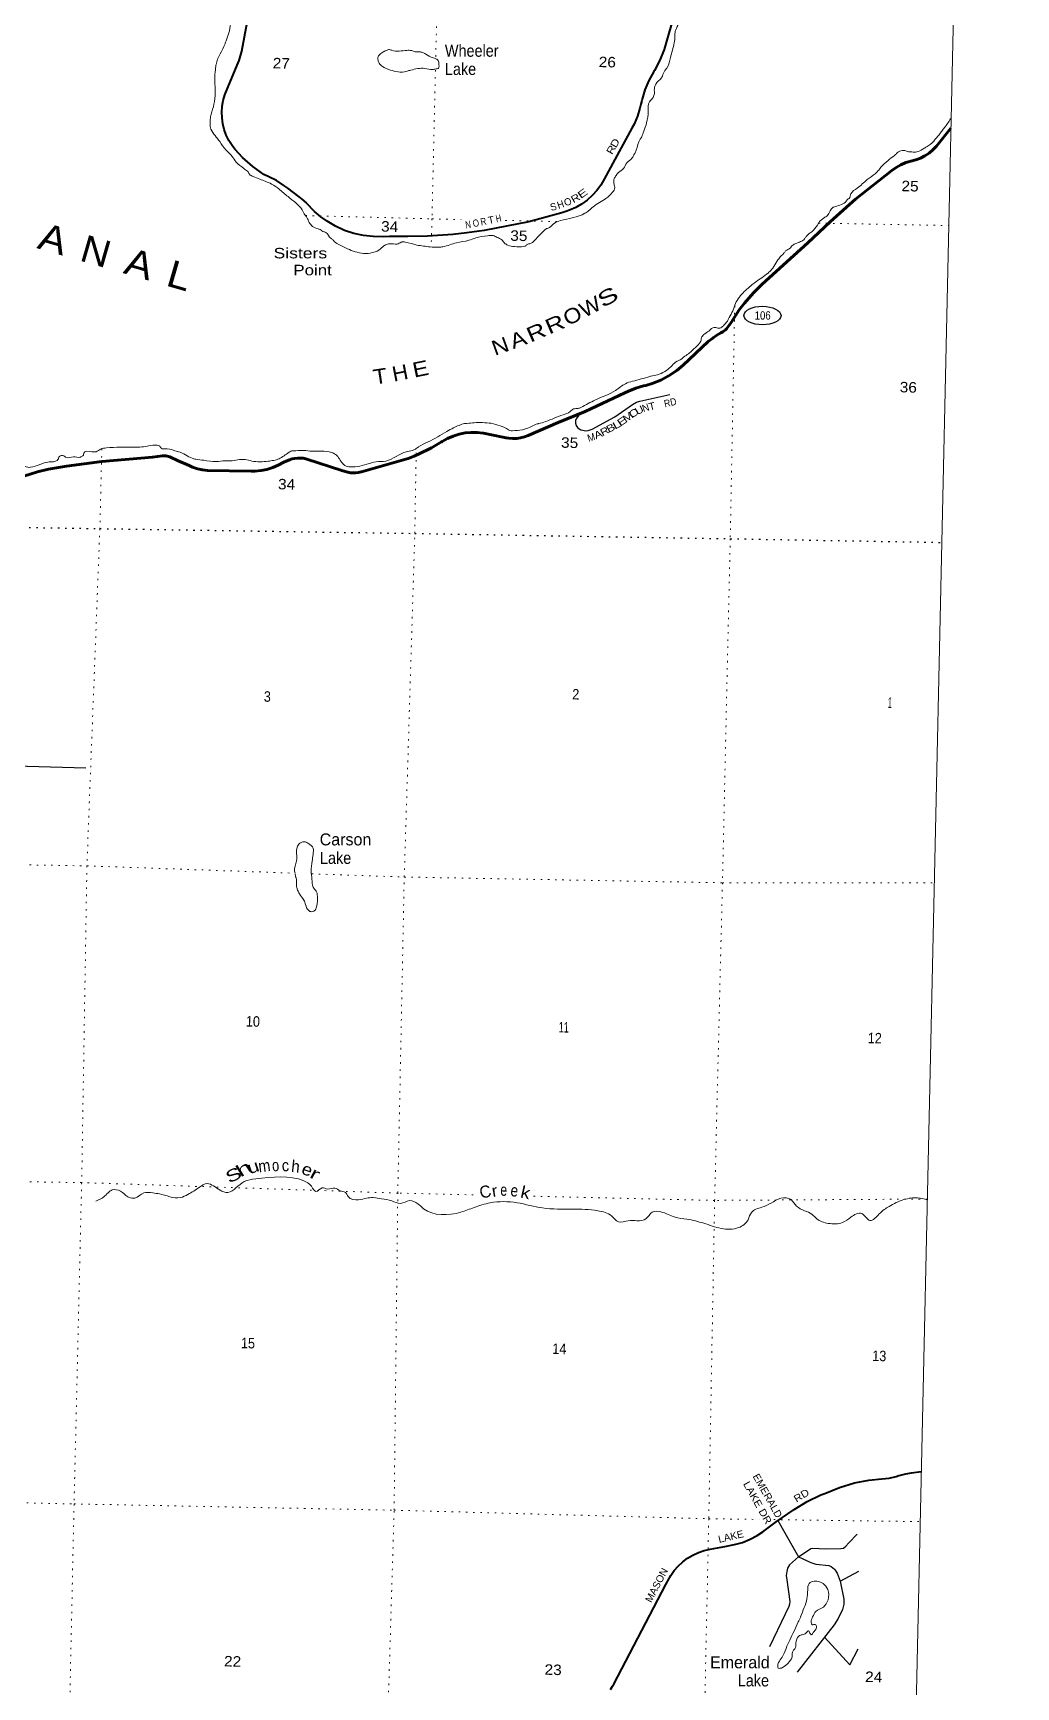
# Model space of a CAD drawing. Header units: feet. Extents: x -751810 to -497223, y -177792 to 12311.
# Drawn here: x -513637 to -497223, y -69931 to -42326 of the extents above; entities that cross this region are included whole.
import ezdxf
from ezdxf.enums import TextEntityAlignment as Align

# ---------------------------------------------------------------- set-up
doc = ezdxf.new("R2010")
doc.units = ezdxf.units.FT
doc.header["$LTSCALE"] = 80
doc.linetypes.add('DOTTED', pattern=[1.5, 0.3, -1.2])
for name, color, linetype, lineweight in [('17', 7, 'Continuous', 25), ('23', 7, 'Continuous', 70), ('26', 7, 'Continuous', 40), ('29', 7, 'Continuous', 25), ('39', 7, 'Continuous', 13), ('4', 7, 'Continuous', 13), ('42', 7, 'Continuous', 13), ('6', 7, 'DOTTED', 25), ('7', 7, 'DOTTED', 13)]:
    doc.layers.add(name, color=color, linetype=linetype, lineweight=lineweight)
for name, color, linetype in [('27', 7, 'Continuous'), ('30', 7, 'Continuous'), ('41', 7, 'Continuous')]:
    doc.layers.add(name, color=color, linetype=linetype)

msp = doc.modelspace()

# ---------------------------------------------------------------- linework, layer by layer
at = {"layer": '17'}
msp.add_ellipse((-501455.76, -47041.06), major_axis=(-309.24, 1), ratio=0.500121, dxfattribs=at)
at = {"layer": '23'}
for points in [[(-511032.08, -49546.36), (-510973.07, -49572.54), (-510892.88, -49599.59), (-510810.3, -49618.1), (-510726.24, -49627.89), (-509992.33, -49641.25), (-509931.38, -49640.16), (-509830.48, -49629.88), (-509731.22, -49609.1), (-509634.67, -49578.07), (-509541.89, -49537.11), (-509448.82, -49489.18), (-509356.34, -49449.69), (-509311.89, -49434.89), (-509266.14, -49424.81), (-509219.58, -49419.58), (-509172.73, -49419.24), (-509126.1, -49423.8), (-509080.21, -49433.21), (-509067.11, -49436.83), (-508482.78, -49628.33), (-508426.37, -49644.18), (-508382.96, -49656.89), (-508338.46, -49664.99), (-508293.36, -49668.4), (-508248.14, -49667.07), (-508203.32, -49661.02), (-508159.37, -49650.33), (-508150.54, -49647.58), (-507374.16, -49425.37), (-507271.95, -49389.16), (-507201.77, -49356.97), (-506982.88, -49249.3), (-506813.67, -49147.84), (-506805.81, -49142.81), (-506716.24, -49092.54), (-506621.91, -49051.91), (-506523.85, -49021.36), (-506423.14, -49001.22), (-506320.87, -48991.73), (-506218.17, -48992.97), (-506116.16, -49004.95), (-505793.69, -49069.86), (-505736.54, -49083.21), (-505692.6, -49090.33), (-505626.6, -49095.17), (-505560.44, -49093.08), (-505494.87, -49084.08), (-505430.6, -49068.29), (-505368.33, -49045.86), (-504866.37, -48825.42), (-504417.36, -48645.43), (-503751.77, -48329.95), (-503692.07, -48303.46), (-503570.13, -48252.77), (-503443.55, -48215.1), (-503405.8, -48206.6), (-503300.61, -48175.13), (-503154.82, -48116.96), (-503015.92, -48043.87), (-502885.41, -47956.66), (-502782.86, -47869.06), (-502360.76, -47476.96), (-502287.33, -47419.09), (-502279.04, -47412.32), (-502216.29, -47366.99), (-502149.14, -47328.48), (-502142.61, -47325.6), (-502118.57, -47313.07), (-502095.97, -47298.09), (-502075.06, -47280.83), (-502056.07, -47261.48), (-502039.2, -47240.25), (-501978.7, -47158.35), (-501842.68, -46946.3), (-501756.62, -46835.38), (-501604.38, -46661.62), (-501461.84, -46514.89), (-500700.54, -45829.27), (-500323.67, -45476.3), (-500054.97, -45229.61), (-499901.71, -45098.88), (-499296.9, -44622.94), (-499222.86, -44569.83), (-499143.66, -44524.76), (-499060.2, -44488.21), (-499019.6, -44474.05), (-498975.51, -44465.61), (-498895.16, -44443.41), (-498817.56, -44412.93), (-498743.58, -44374.5), (-498674.02, -44328.55), (-498609.64, -44275.58), (-498551.15, -44216.18), (-498310.02, -43911.9)], [(-514125.5, -49828.94), (-513562.38, -49649.59), (-513376.84, -49604.38), (-513077.19, -49552.5), (-512487.83, -49478.99), (-511643.22, -49405.64), (-511472.87, -49385.44), (-511447.69, -49383.61), (-511422.46, -49384.42), (-511397.45, -49387.86), (-511372.94, -49393.9), (-511355.53, -49399.91), (-511212.24, -49464.84), (-511032.08, -49546.36)]]:
    msp.add_lwpolyline(points, dxfattribs=at)
at = {"layer": '26'}
for points in [[(-502912.63, -41961.52), (-503095.4, -42602.72), (-503168.74, -42781.27), (-503260.34, -42951.18), (-503271.67, -42969.55), (-503352.85, -43116.56), (-503418.22, -43271.24), (-503467.07, -43431.92), (-503471.33, -43449.56), (-503487, -43511.63), (-503504.39, -43579.67), (-503545.52, -43715.63), (-503600.63, -43846.54), (-503635.96, -43914.57), (-504099.11, -44764.39), (-504156.26, -44862.7), (-504223.38, -44954.51), (-504299.73, -45038.79), (-504384.47, -45114.63), (-504476.67, -45181.2), (-504575.32, -45237.77), (-504679.35, -45283.71), (-504737.36, -45303.93), (-504807.98, -45327.54), (-505355.51, -45475.25), (-506102.05, -45620.55), (-506390.71, -45661.6), (-506628.45, -45688.57), (-507048.81, -45716.01), (-507375.83, -45723.35), (-507683.59, -45723.64), (-507791.87, -45725.25), (-507956.24, -45724.2), (-508119.61, -45705.99), (-508280.17, -45670.79), (-508436.18, -45619.01), (-508585.92, -45551.2), (-508727.75, -45468.11), (-508832.16, -45393.06), (-508935.99, -45303.3), (-509068.71, -45165.87), (-509072.06, -45162.64), (-509144.01, -45100.45), (-509168.92, -45078.92), (-509194.01, -45059.88), (-509381.85, -44917.31), (-509446.54, -44868.36), (-509570.63, -44789.45), (-509702.29, -44723.94), (-509780.61, -44686.08), (-509966.71, -44553.06), (-510137.88, -44401.32), (-510266.35, -44263.42), (-510314.5, -44200.45), (-510366.6, -44117.03), (-510409.7, -44028.63), (-510443.31, -43936.2), (-510467.09, -43840.76), (-510480.75, -43743.37), (-510484.16, -43645.08), (-510477.28, -43546.97), (-510460.18, -43450.11), (-510433.05, -43355.58), (-510396.19, -43264.4), (-510212.37, -42821.43), (-510197.68, -42786.8), (-510170.99, -42707.72), (-510152.72, -42626.28), (-510060.67, -42151.67)], [(-503994.34, -69974.33), (-503960.21, -69920.02), (-503940.35, -69882.62), (-503070.28, -68221.05), (-503043.15, -68171.11), (-503038.57, -68161.69), (-502988.69, -68072.63), (-502929.77, -67989.26), (-502862.46, -67912.52), (-502787.5, -67843.23), (-502705.71, -67782.15), (-502617.98, -67729.96), (-502525.27, -67687.22), (-502428.61, -67654.41), (-502329.04, -67631.89), (-502082.99, -67587.45), (-501923.31, -67554.92), (-501791.27, -67517.64), (-501663.85, -67466.76), (-501542.44, -67402.84), (-501452.53, -67344.21), (-501225.94, -67176.1), (-500924.58, -66968.71), (-500709.43, -66836.17), (-500481.6, -66726.84), (-500414.45, -66700.02), (-500171.32, -66600.32), (-499919.1, -66526.58), (-499678.13, -66481.92), (-499460.95, -66458.78), (-499340.63, -66444.37), (-499222.47, -66417.47), (-499177.48, -66403.73), (-499152.95, -66395.67), (-499062.1, -66372.43), (-498969.32, -66358.81), (-498803.61, -66335.92)]]:
    msp.add_lwpolyline(points, dxfattribs=at)
at = {"layer": '29'}
msp.add_line((-500157.22, -68163.67), (-499845.15, -67998.22), dxfattribs=at)
for points in [[(-504504.11, -48680.2), (-504567.45, -48767.56), (-504577.68, -48793.46), (-504578.33, -48813.27), (-504576.53, -48837.22), (-504565.28, -48878.58), (-504542.86, -48911), (-504519.58, -48933), (-504491.79, -48948.93), (-504458.65, -48956.95), (-504412.31, -48963.25), (-504364.44, -48958.89), (-504302.69, -48939.96), (-503923.63, -48731.47), (-503624.64, -48523.55), (-503559.96, -48488.92), (-503502.79, -48471.3), (-503001.33, -48359.26)], [(-521647.31, -54473.1), (-521373.17, -54388.49), (-521284.16, -54370.26), (-520974.97, -54376.9), (-518146.49, -54501.05), (-518037.73, -54496.51), (-517548.06, -54408.46), (-517271.82, -54370.26), (-517087.02, -54361.78), (-516613.09, -54393.54), (-516301.22, -54374.53), (-516114.24, -54365.9), (-515957.63, -54384.12), (-515737.8, -54469.94), (-515644.25, -54492.15), (-515503.22, -54509.86), (-512754.46, -54588.58)], [(-501197.43, -67154.95), (-500944.77, -67603.22), (-500852.65, -67759.19)], [(-500852.65, -67759.19), (-500650.2, -67620.06), (-500617.25, -67612.55), (-500404.37, -67626.04), (-500149.02, -67622.16), (-500101.87, -67615.71), (-500062.71, -67580.88), (-500014.89, -67526.04), (-499875.98, -67379.84)], [(-500852.65, -67759.19), (-501003.44, -67893.16), (-501037.51, -67946.57), (-501050.56, -68003.17), (-501059.27, -68068.47), (-501049.41, -68141.16), (-501000.62, -68503.05), (-501002.69, -68551.7), (-501015.75, -68590.89), (-501074.24, -68718.52), (-501339.75, -69259.86)], [(-500852.65, -67759.19), (-500647.05, -67854.81), (-500567.51, -67881.27), (-500345.57, -67903.04), (-500306.28, -67918.51), (-500254.19, -67963.99), (-500209.54, -68034.43), (-500157.22, -68163.67)], [(-500157.22, -68163.67), (-500099.51, -68467.53), (-500097.52, -68547.35), (-500119.28, -68638.77), (-500193.26, -68786.79), (-500258.72, -68892.24), (-500873.76, -69682.69)], [(-500421.83, -69101.87), (-499997.47, -69560.5), (-499856.74, -69293.97)]]:
    msp.add_lwpolyline(points, dxfattribs=at)
at = {"layer": '39'}
for points in [[(-507228.53, -45866.01), (-507006, -45895.79), (-506861.32, -45901.45), (-506794.73, -45893.06), (-506563.77, -45826.39), (-506361.6, -45785.17), (-506243.96, -45745.85), (-506047.92, -45708.51), (-505955.36, -45706.81), (-505919.47, -45719.8), (-505885.7, -45736.76), (-505810.27, -45776.93), (-505765.34, -45830.42), (-505707.94, -45868.11), (-505597.89, -45891.03), (-505442.95, -45888.89), (-505402.35, -45873.81), (-505385.77, -45854.09), (-505341.24, -45843.13), (-505296.42, -45820.09), (-505217.93, -45737.49), (-505104.51, -45625.57), (-505061.4, -45590.41), (-505035.07, -45583.02), (-504955.07, -45520.59), (-504936.57, -45504.95), (-504828.78, -45457.32), (-504421.43, -45334.69), (-504360.08, -45293.95), (-504286.01, -45227.35), (-504069.27, -45085.81), (-503960.13, -44983.84), (-503922.04, -44908.28), (-503934.66, -44849.56), (-503939.14, -44787.02), (-503917.63, -44731.18), (-503880.05, -44675.74), (-503793.77, -44603.41), (-503777.29, -44587.72), (-503720.61, -44492.48), (-503636.24, -44416.07), (-503592.12, -44340.66), (-503583.73, -44326.78), (-503520.82, -44143.1), (-503472.38, -44055.71), (-503437.97, -43965.96), (-503390.19, -43824.19), (-503365.18, -43627.47), (-503345.29, -43474.93), (-503291.47, -43413.86), (-503263.78, -43352.13), (-503262.03, -43281.69), (-503239.32, -43177.55), (-503144.25, -43075.23), (-503127.37, -43043.43), (-503084.86, -42951.87), (-503045.31, -42898.5), (-502993.01, -42736.7), (-502928.55, -42490.63), (-502917.76, -42380.15), (-502918.67, -42335.82), (-502900.93, -42269.81), (-502871.04, -42200.09), (-502840.65, -42029.68), (-502800.95, -41870.7), (-502760.61, -41723.59), (-502751.17, -41667.45), (-502711.36, -41601.92), (-502687.64, -41496.51), (-502644.85, -41436.53), (-502571.78, -41410.18), (-502502.24, -41363.6), (-502483.69, -41345.95), (-502450.63, -41310.53), (-502355.1, -41270.65), (-502314.75, -41265.63), (-502296.9, -41276.15), (-502240.37, -41267.5), (-502149.01, -41233.56), (-502097.65, -41190.55), (-502064.14, -41137.03), (-502082.49, -41066.08), (-502105.57, -40781.56), (-502106.7, -40503.63), (-502108.36, -40489.49), (-502104.8, -40346.6), (-502099.61, -40304.88), (-502094.58, -40283.41)], [(-509175.97, -40799.29), (-509301.94, -40761.16), (-509340.18, -40762.21), (-509674.92, -40796.06), (-509809.7, -40796.69), (-509934.43, -40797.57), (-510130.77, -40846.99), (-510231.57, -40937.08), (-510234.52, -40938.71), (-510244.23, -41041.48), (-510259.3, -41161.93), (-510308.44, -41277.49), (-510325.92, -41333.43), (-510346.17, -41338.96), (-510426.38, -41328.88), (-510487.99, -41299.14), (-510569.05, -41323.27), (-510579.3, -41331.07), (-510626.54, -41370.15), (-510641.61, -41410.05), (-510630.95, -41466.7), (-510617.13, -41477.12), (-510567.07, -41566.99), (-510470.52, -41728.51), (-510354.42, -41993.23), (-510340.34, -42074.13), (-510340.88, -42176.82), (-510368.66, -42323.13), (-510414.18, -42454.89), (-510431.52, -42504.8), (-510580.9, -42849.41), (-510588.33, -42905.61), (-510601.99, -43050.26), (-510594.53, -43316.26), (-510615.57, -43515.1), (-510661.94, -43681.07), (-510678.17, -43767.25), (-510679.92, -43837.69), (-510681.17, -43888), (-510666.14, -43930.67), (-510520.44, -44137.74), (-510419.27, -44275.21), (-510311.42, -44386.67), (-510247.34, -44478.91), (-510115.31, -44588.97), (-510091.69, -44609.7), (-510057.97, -44628.68), (-510023.14, -44683.93), (-509961.68, -44719.71), (-509850.16, -44764.81), (-509655.07, -44846.26), (-509534.35, -44925.83), (-509378.7, -45056.62), (-509144.86, -45277.99), (-509096.66, -45361.77), (-509065.55, -45404.84), (-509025.34, -45486.41), (-508968.69, -45554.29), (-508875.17, -45594.91), (-508859.19, -45599.34), (-508795.76, -45637.19), (-508745.96, -45656.57), (-508659.92, -45755.4), (-508644.04, -45763.86), (-508606.8, -45803.06), (-508519.75, -45861.64), (-508386.63, -45927.42), (-508257.07, -45974.99), (-508117.01, -46004.71), (-507967.8, -45990.34), (-507921.22, -45977.42), (-507812.88, -45907.66), (-507769.71, -45870.49), (-507698.71, -45846.1), (-507678.5, -45842.58), (-507555.93, -45847.69), (-507488.8, -45817.16), (-507472.57, -45811.53), (-507420.35, -45814.86), (-507228.53, -45866.01)], [(-507776.84, -42635.46), (-507847.24, -42682.74), (-507878.75, -42736.32), (-507875.88, -42782.71), (-507856.93, -42829.5), (-507799.99, -42885.31), (-507698.62, -42934.19), (-507578.77, -42967.42), (-507434.08, -42973.08), (-507389.56, -42962.12), (-507330.82, -42945.48), (-507094.77, -42917.19), (-506966.47, -42934.53), (-506907.93, -42925.93), (-506872.96, -42916.43), (-506859.03, -42900.99), (-506862, -42858.62), (-506866.08, -42797.19), (-506882.14, -42771.97), (-506909.65, -42753.62), (-506955.63, -42741.48), (-507078.71, -42675.95), (-507114.39, -42654.91), (-507174.4, -42641.31), (-507254.75, -42637.27), (-507318.63, -42617.54), (-507393, -42615.66), (-507646.38, -42613.3), (-507696.39, -42601.97), (-507732.84, -42614.9), (-507775.68, -42633.05)], [(-498306.01, -43737.99), (-498402.88, -43889.23), (-498450.31, -43947.2), (-498492.48, -44006.49), (-498543.86, -44068.42), (-498654.23, -44185.28), (-498725.79, -44231.81), (-498780.96, -44266.67), (-498880.61, -44310.47), (-498918.96, -44315.54), (-498961.07, -44310.45), (-499019.36, -44308.98), (-499059.22, -44293.88), (-499143.64, -44291.75), (-499217.16, -44336.22), (-499233.69, -44353.92), (-499252.19, -44369.57), (-499358.87, -44453.47), (-499478.31, -44565.24), (-499528.16, -44628.42), (-499575.55, -44673.55), (-499708.76, -44772.89), (-499873.23, -44915.75), (-499978.11, -45007.75), (-500010.21, -45085.48), (-500034.84, -45104.99), (-500070.11, -45148.41), (-500161.87, -45198.45), (-500265.24, -45230.08), (-500275.39, -45233.85), (-500369.31, -45370.43), (-500426.64, -45411.27), (-500443.02, -45422.94), (-500486.09, -45456.09), (-500538.25, -45531.3), (-500633.52, -45641.67), (-500726.03, -45721.9), (-500753.17, -45761.49), (-500781.96, -45786.94), (-500859.3, -45823.25), (-500910.1, -45844.12), (-500963.27, -45879.03), (-500990.2, -45910.57), (-501069.95, -45962.93), (-501099.05, -46000.46), (-501111.46, -46014.24), (-501158.94, -46063.39), (-501302.96, -46273.22), (-501362.75, -46332.12), (-501573.71, -46483.88), (-501649.64, -46544.39), (-501820.64, -46707.22), (-501862.24, -46762.56), (-501917.21, -46869.91), (-501940.98, -46935.77), (-501995.91, -47047.46), (-502060.47, -47158.14), (-502109.23, -47212.16), (-502166.09, -47252.3), (-502236.25, -47242.47), (-502323.49, -47272.49), (-502339.97, -47288.19), (-502354.34, -47299.91), (-502436.3, -47360.27), (-502473.74, -47409.67), (-502480.82, -47451.78), (-502495.69, -47483.62), (-502529.53, -47529.7), (-502625.72, -47617.97), (-502690.28, -47679.9), (-502773.53, -47736.39), (-502804.43, -47765.82), (-502906.29, -47817.62), (-502982.57, -47892.22), (-503031.97, -47937.29), (-503150.41, -48008.81), (-503209.26, -48029.48), (-503318.46, -48052.91), (-503336.7, -48058.49), (-503624.29, -48137.83), (-503746.01, -48179.06), (-503909.72, -48291.73), (-504245.51, -48448.39), (-504488.03, -48575.18), (-504534.71, -48592.13), (-504613.36, -48600.22), (-504668.78, -48645.13), (-504784.72, -48696.58), (-505079.25, -48811.99), (-505196.74, -48845.28), (-505210.91, -48848.95), (-505395.94, -48928.86), (-505464.78, -48947.26), (-505632.13, -48963.18), (-505676.3, -48960.05), (-505698.11, -48947.42), (-505987.03, -48837.43)], [(-505987.03, -48837.43), (-506270.46, -48830.28), (-506391.42, -48841.33), (-506429.72, -48844.39), (-506522.99, -48874.26), (-506618.57, -48916.15), (-506726.71, -48977.86), (-507038.72, -49149.22), (-507197.67, -49231.8), (-507250.93, -49270.74), (-507303.8, -49293.57), (-507404.91, -49315.18), (-507445.46, -49328.26), (-507791.1, -49476.61), (-507865.57, -49478.76), (-508021.26, -49511.08), (-508340.47, -49567.47), (-508428.36, -49543.11), (-508450.07, -49526.45), (-508565.07, -49378.56), (-508614.42, -49341.06), (-508650.25, -49326.06), (-509013.74, -49302.8), (-509144.2, -49291.46), (-509281.14, -49298.07), (-509299.23, -49297.61), (-509362.25, -49324.22), (-509529.84, -49430.75), (-509619.04, -49458.71), (-509709.89, -49472.52), (-509985.39, -49469.6), (-510095.39, -49444.68), (-510343.35, -49466.62), (-510429.83, -49466.45), (-510578.94, -49476.79), (-510783.62, -49457.53), (-510919.96, -49439.99), (-510979.92, -49424.38), (-511208.48, -49313.9), (-511226.47, -49309.42), (-511400.4, -49266.77), (-511498.6, -49252.21), (-511527.9, -49217.24), (-511563.83, -49206.27), (-511704.84, -49214.79), (-511821.98, -49233.99), (-511958.88, -49238.59), (-512409.7, -49249.37), (-512510.86, -49273), (-512582.32, -49315.5), (-512654.69, -49313.68), (-512790.07, -49338.46), (-512796.95, -49372.52), (-512839.87, -49399.63), (-512854.09, -49405.31), (-512960.53, -49398.6), (-513095.46, -49405.26), (-513123.05, -49382.42), (-513206.07, -49404.49), (-513212.75, -49430.5), (-513233.55, -49458.17), (-513370.99, -49484.91), (-513678.94, -49573.8), (-513727.19, -49572.58), (-513826.89, -49537.85), (-513939.01, -49516.9), (-514005, -49501.14), (-514172.09, -49506.99), (-514226.71, -49519.71), (-514330.28, -49559.39), (-514342.65, -49571.16), (-514448.88, -49636.95), (-514592.4, -49746.1), (-514726.52, -49801.12), (-514840.6, -49778.1), (-514882.71, -49773.01), (-514955.33, -49781.25), (-515035.53, -49771.17), (-515140.16, -49772.56), (-515232.78, -49776.27), (-515515.96, -49759.05), (-515710.75, -49665.54), (-515834.58, -49630.19), (-515868.6, -49623.29), (-515989.97, -49569.89), (-516086.16, -49555.38), (-516096.26, -49557.14), (-516118.57, -49564.63), (-516117.46, -49600.91), (-516100.72, -49655.7), (-516103.64, -49691.88), (-516143.03, -49739.21), (-516167.45, -49750.68), (-516254.04, -49754.54), (-516325.55, -49799.05), (-516381.63, -49789.58), (-516415.86, -49790.73)], [(-509261.61, -56350.79), (-509270.81, -56316.33), (-509236.25, -56139.99), (-509226.62, -55914.69), (-509182.75, -55849.34), (-509160.29, -55835.81), (-509105.66, -55823.09), (-509032.14, -55859.18), (-508986.71, -55892.55), (-508961.58, -55933.45), (-508962.07, -56034.13), (-508974.93, -56146.58), (-508993.26, -56317.29), (-508980.48, -56450.52), (-508957.56, -56579.98), (-508911.02, -56649.62), (-508892.07, -56696.41), (-508890.46, -56712.56), (-508888.19, -56783.1), (-508907.93, -56929.61), (-508924.86, -56963.42), (-508949.44, -56980.92), (-508985.92, -56992.08), (-509039.64, -56968.58), (-509085.53, -56872.77), (-509115.84, -56797.5), (-509189.67, -56692.94), (-509218.32, -56631.8), (-509237.02, -56574.94), (-509245.37, -56425.71), (-509249.09, -56413.54), (-509261.81, -56358.84)], [(-512589.92, -61820.84), (-512453.43, -61751.78), (-512315.79, -61636.44), (-512179.45, -61653.98), (-512033.31, -61762.38), (-511938.98, -61770.8), (-511788.02, -61686), (-511637.16, -61685.78), (-511526.9, -61700.64), (-511355.13, -61749.28), (-511176.48, -61763.85), (-511052.46, -61710.59), (-510856.37, -61590.68), (-510730.14, -61529.43), (-510624.5, -61568.34), (-510513.59, -61637.59), (-510383.83, -61677.11), (-510249.2, -61601.97), (-510109.76, -61494.73), (-509919.6, -61451.19), (-509113.83, -61483.6), (-508987.38, -61575.39), (-508913.1, -61661.85), (-508807.02, -61602.09), (-508718.97, -61620.42), (-508597.91, -61605.35), (-508508.46, -61647.89), (-508420.66, -61676.28), (-508374.12, -61745.92), (-508200.49, -61800.64), (-508067.02, -61771.79), (-507956.21, -61764.52), (-507815.85, -61782.15), (-507645.73, -61816.65), (-507502, -61860.55), (-507347.98, -61814.09), (-507212.49, -61865.84), (-507116, -61948.82), (-506493.9, -62006.8), (-506272.69, -61927.8), (-506003.23, -61850.02), (-505554.66, -61849.25), (-505128.4, -61936.52), (-504628.02, -61955.18), (-504206.29, -61981.93), (-503973.21, -62072.39), (-503862.89, -62165.79), (-503697.56, -62149.82), (-503552.73, -62149.45), (-503401.11, -62119.04), (-503295.74, -62006.91), (-503154.78, -62000.39), (-502915.66, -62091), (-502719.37, -62124.15), (-502435.43, -62191.72), (-502145.91, -62277.56), (-501853.93, -62264.79), (-501695.74, -62131.84), (-501640.42, -62010.39), (-501467.31, -61924.14), (-501310.72, -61855.59), (-501149.76, -61773.06), (-500979.4, -61797.49), (-500885.52, -61904.58), (-500752.69, -61982.44), (-500629.46, -62041.93), (-500548.85, -62116.46), (-500357.68, -62193.78), (-500120.03, -62181.65), (-499978.97, -62090.56), (-499798.41, -62028.66), (-499660.51, -62144.91), (-499506.94, -62036.01), (-499340.86, -61909.3), (-499092.67, -61796.75), (-498864.62, -61766.25), (-498703.28, -61800.26)], [(-500818.81, -68759.13), (-500758.67, -68605.58), (-500712.85, -68461.75), (-500701.05, -68311.01), (-500676.28, -68204.91), (-500590.86, -68166.79), (-500443.01, -68206.76), (-500367.06, -68307.35), (-500361.22, -68476.66), (-500438.65, -68597.54), (-500563.18, -68670.93), (-500617.7, -68760.17), (-500642.16, -68854.2), (-500625.02, -68892.9), (-500576.63, -68888.08), (-500553.66, -68934.97), (-500593.61, -69004.45), (-500643.25, -69059.58), (-500668.43, -69020.68), (-500685.82, -68992.05), (-500726.98, -69029.27), (-500792.11, -69059.85), (-500851, -69082.53), (-500896.17, -69200.21), (-500914.61, -69294.39), (-500945.61, -69327.84), (-500960.23, -69430.17), (-501029.17, -69533.15), (-501119.52, -69607.4), (-501192.13, -69615.63), (-501187.87, -69525.12), (-501127.32, -69436.03), (-501061.25, -69286.66), (-500999.5, -69149.27), (-500929.4, -69000), (-500857.2, -68846.76), (-500816.9, -68763.2)]]:
    msp.add_spline(points, degree=3, dxfattribs=at)
at = {"layer": '4'}
msp.add_lwpolyline([(-745759.2, 12310.88), (-714696.48, 11306.43), (-683632.43, 10344.71), (-652567.08, 9425.72), (-621500.49, 8549.46), (-590432.73, 7715.93), (-559363.85, 6925.15), (-528293.92, 6177.09), (-497222.97, 5471.78), (-501256.99, -177792.42), (-532580.02, -177081.38), (-563902.02, -176327.26), (-595222.97, -175530.05), (-626542.79, -174689.77), (-657861.41, -173806.4), (-689178.81, -172879.95), (-720494.9, -171910.43), (-751809.61, -170897.82)], close=True, dxfattribs=at)
msp.add_lwpolyline([(-745759.2, 12310.88), (-714696.48, 11306.43), (-683632.43, 10344.71), (-652567.08, 9425.72), (-621500.49, 8549.46), (-590432.73, 7715.93), (-559363.85, 6925.15), (-528293.92, 6177.09), (-497222.97, 5471.78), (-501256.99, -177792.42), (-532580.02, -177081.38), (-563902.02, -176327.26), (-595222.97, -175530.05), (-626542.79, -174689.77), (-657861.41, -173806.4), (-689178.81, -172879.95), (-720494.9, -171910.43), (-751809.61, -170897.82)], close=True, dxfattribs=at)
at = {"layer": '6'}
msp.add_lwpolyline([(-525311.22, -50286.87), (-523083.3, -50343.03), (-517781.44, -50515.01), (-512521.61, -50597.32), (-507261.72, -50677.62), (-501994, -50766.17), (-498462.23, -50827.39)], dxfattribs=at)
at = {"layer": '7'}
for p, q in [((-506851.15, -40177.42), (-506912.23, -42747.8)), ((-506916.87, -42942.93), (-506975.91, -45427.45)), ((-509089.24, -45372.3), (-506975.91, -45427.45)), ((-506975.91, -45427.45), (-506988.76, -45897.29)), ((-506975.91, -45427.45), (-506486.4, -45438.12)), ((-505751.26, -45454.15), (-504873.35, -45473.28)), ((-500516.91, -45498.28), (-498345.82, -45538.55)), ((-512737.96, -56226.98), (-509262.44, -56348.97)), ((-508985.91, -56358.68), (-507438.46, -56413)), ((-506285.16, -61717.3), (-507545.66, -61688.39)), ((-502254.61, -61809.75), (-505299.33, -61739.91)), ((-498703.49, -61787.85), (-502254.61, -61809.75)), ((-507740.35, -71339.44), (-507607.02, -66981.05)), ((-502352.71, -67123.63), (-501510.37, -67135.15)), ((-501266.65, -67138.48), (-498822.02, -67171.91))]:
    msp.add_line(p, q, dxfattribs=at)
for points in [[(-501919.26, -46875.08), (-501994, -50766.17), (-502124.66, -56508.75), (-502254.61, -61809.75), (-502352.71, -67123.63), (-502466.68, -72429.06)], [(-512488.21, -49265.73), (-512521.61, -50597.32), (-512737.96, -56226.98), (-512825.3, -61512.95), (-512952.79, -66876.43), (-513066.41, -72167.77), (-513224.11, -77451.96), (-513360.23, -82744.64)], [(-507607.02, -66981.05), (-507545.66, -61688.39), (-507438.46, -56413), (-507261.72, -50677.62), (-507238.37, -49262.16)], [(-523354.17, -55981.39), (-518013.72, -56138.23), (-512737.96, -56226.98)], [(-507438.46, -56413), (-502124.66, -56508.75), (-498587.36, -56511.69)], [(-507545.66, -61688.39), (-512825.3, -61512.95), (-518139.66, -61439.33), (-523469.1, -61325.06), (-528844.89, -61205), (-529869.07, -61171.14)], [(-518300.17, -66755.67), (-512952.79, -66876.43), (-507607.02, -66981.05), (-502352.71, -67123.63)]]:
    msp.add_lwpolyline(points, dxfattribs=at)

# ---------------------------------------------------------------- texts
at = {"layer": '17', "width": 0.85}
msp.add_text('106', height=140, dxfattribs=at).set_placement((-501452.31, -47109.37), align=Align.CENTER)
at = {"layer": '27'}
for s, rotation, width, p in [('D', 60.169, 1.25, (-503903.87, -44253.98)), ('R', 60.169, 1.25, (-503967.73, -44365.35)), ('E', 35.849, 1.5, (-504490.4, -45098.45)), ('H', 18.439, 0.95, (-504861.81, -45262.14)), ('R', 29.541, 1.25, (-504613.4, -45169.29)), ('N', 9.005, 0.8, (-506408.53, -45588.45)), ('O', 11.768, 0.85, (-506282.02, -45567.67)), ('R', 11.768, 0.85, (-506152.63, -45540.72)), ('T', 11.768, 1.05, (-506026.94, -45514.53)), ('H', 11.768, 0.8, (-505897.54, -45487.58)), ('RD', 31.535, 1.15, (-500887.22, -66857.17)), ('LAKE', 13.238, 1.05, (-502179.15, -67527.65)), ('MASON', 62.361, 1.05, (-503314.88, -68532.96))]:
    msp.add_text(s, height=120, rotation=rotation, dxfattribs=dict(at, width=width)).set_placement(p)
for s, rotation, p in [('S', 14.97, (-504984.43, -45297.34)), ('O', 22.988, (-504741.49, -45222.28))]:
    msp.add_text(s, height=120, rotation=rotation, dxfattribs=at).set_placement(p)
at = {"layer": '30'}
for s, rotation, width, p in [('U', 27.165, 1.2, (-503486.43, -48673.08)), ('T', 12.595, 1.1, (-503289.27, -48611.27)), ('RD', 12.595, 0.9, (-502983.07, -48551.01)), ('B', 28.812, 1.3, (-503962.85, -48970.33)), ('L', 28.812, 1.5, (-503862.05, -48915.09)), ('E', 34.815, 1.5, (-503766.81, -48853.87)), ('M', 34.815, 1.3, (-503667.83, -48783.71)), ('O', 33.815, 1.3, (-503571.84, -48717.06)), ('M', 17.043, 0.95, (-504299.45, -49129.99)), ('A', 23.812, 1.25, (-504176.66, -49080.61)), ('R', 28.812, 1.2, (-504064.37, -49024.96))]:
    msp.add_text(s, height=120, rotation=rotation, dxfattribs=dict(at, width=width)).set_placement(p, align=Align.CENTER)
msp.add_text('N', height=120, rotation=17.595, dxfattribs=at).set_placement((-503389.18, -48636.5), align=Align.CENTER)
for s, width, p in [('LAKE DR', 1.15, (-501783.96, -66541.68)), ('EMERALD', 1.05, (-501623.43, -66414.4))]:
    msp.add_text(s, height=120, rotation=299.407, dxfattribs=dict(at, width=width)).set_placement(p)
at = {"layer": '41', "width": 0.9}
for s, p in [('Wheeler', (-506759.34, -42721.38)), ('Lake', (-506759.34, -43025.13)), ('Lake', (-508845.83, -56193.22)), ('Lake', (-501867.61, -69922.27))]:
    msp.add_text(s, height=200, dxfattribs=at).set_placement(p)
at = {"layer": '41'}
for s, height, rotation, width, p in [('A', 450, 343.843, 1.15, (-513585.86, -45913.41)), ('N', 450, 343.844, 1.1, (-512879.32, -46118.1)), ('A', 450, 343.843, 1.15, (-512145.57, -46330.65)), ('L', 450, 343.841, 1.15, (-511439.05, -46535.35)), ('S', 250, 29.489, 1.5, (-504124.57, -46920.14)), ('O', 250, 26.499, 1.15, (-504708.26, -47220.69)), ('W', 250, 27.27, 1.1, (-504432.02, -47082.98)), ('R', 250, 23.468, 1.3, (-505330.17, -47496.2)), ('R', 250, 23.489, 1.3, (-505018.17, -47360.7)), ('N', 250, 19.842, 1.15, (-505923.99, -47715.46)), ('A', 250, 20.5, 1.2, (-505619.29, -47604.29)), ('T', 250, 8.493, 1.15, (-507939.19, -48194.14)), ('H', 250, 11.029, 1.1, (-507614.44, -48145.65)), ('E', 250, 11.488, 1.2, (-507273.04, -48078.29)), ('S', 200, 25.997, 1.45, (-510363.8, -61531.25)), ('h', 200, 32.513, 1.65, (-510171.82, -61431.57)), ('u', 200, 18.166, 1.3, (-510023.4, -61373.82)), ('m', 200, 7.137, 0.9, (-509862.58, -61343.12)), ('o', 200, 4.639, 0.8, (-509639.33, -61327.74)), ('c', 200, 2.984, 0.9, (-509478.52, -61327.52)), ('h', 200, 354.144, 0.95, (-509333.12, -61335.02)), ('e', 200, 341.459, 1.15, (-509170.45, -61362.61)), ('r', 200, 331.828, 1.6, (-509034.82, -61418.14)), ('r', 200, 9.876, 1.05, (-505959.48, -61755.54)), ('e', 200, 359.087, 0.75, (-505833.73, -61732.43)), ('e', 200, 354.405, 0.85, (-505670.3, -61738.33)), ('k', 200, 347.421, 1.15, (-505509.93, -61758.76))]:
    msp.add_text(s, height=height, rotation=rotation, dxfattribs=dict(at, width=width)).set_placement(p)
for s, p in [('Carson', (-508850.51, -55884.82)), ('Emerald', (-502331.56, -69619.81))]:
    msp.add_text(s, height=200, dxfattribs=at).set_placement(p)
msp.add_text('C', height=200, rotation=12.795, dxfattribs=at).set_placement((-506157.19, -61782.92))
at = {"layer": '42'}
for s, width, p in [('Sisters', 1.25, (-509620.28, -46087.05)), ('Point', 1.2, (-509288.88, -46369.4))]:
    msp.add_text(s, height=175, dxfattribs=dict(at, width=width)).set_placement(p)
at = {"layer": '7'}
for s, width, p in [('27', 1.1, (-509636.35, -42913.65)), ('26', 1.1, (-504191.71, -42893.75)), ('25', 1.1, (-499136.1, -44964.47)), ('34', 1.1, (-507826.72, -45639.03)), ('35', 1.1, (-505669.58, -45792.29)), ('36', 1.1, (-499165.26, -48321.74)), ('35', 1.1, (-504821.37, -49246.9)), ('34', 1.1, (-509548.57, -49940.84)), ('2', 0.9, (-504634.16, -53447.64)), ('3', 0.9, (-509785.67, -53486.07)), ('1', 0.45, (-499362.39, -53590.26)), ('10', 0.9, (-510084.67, -58907.15)), ('11', 0.65, (-504859.75, -59005.32)), ('12', 0.9, (-499699.48, -59185.69)), ('15', 0.9, (-510166.94, -64276.32)), ('14', 0.9, (-504967.55, -64372.18)), ('13', 0.9, (-499624.35, -64489.85)), ('22', 1.1, (-510449.67, -69587.37)), ('23', 1.1, (-505096.84, -69727.06)), ('24', 1.1, (-499743.3, -69846.88))]:
    msp.add_text(s, height=175, rotation=358.555, dxfattribs=dict(at, width=width)).set_placement(p)

doc.saveas('drawing.dxf')
